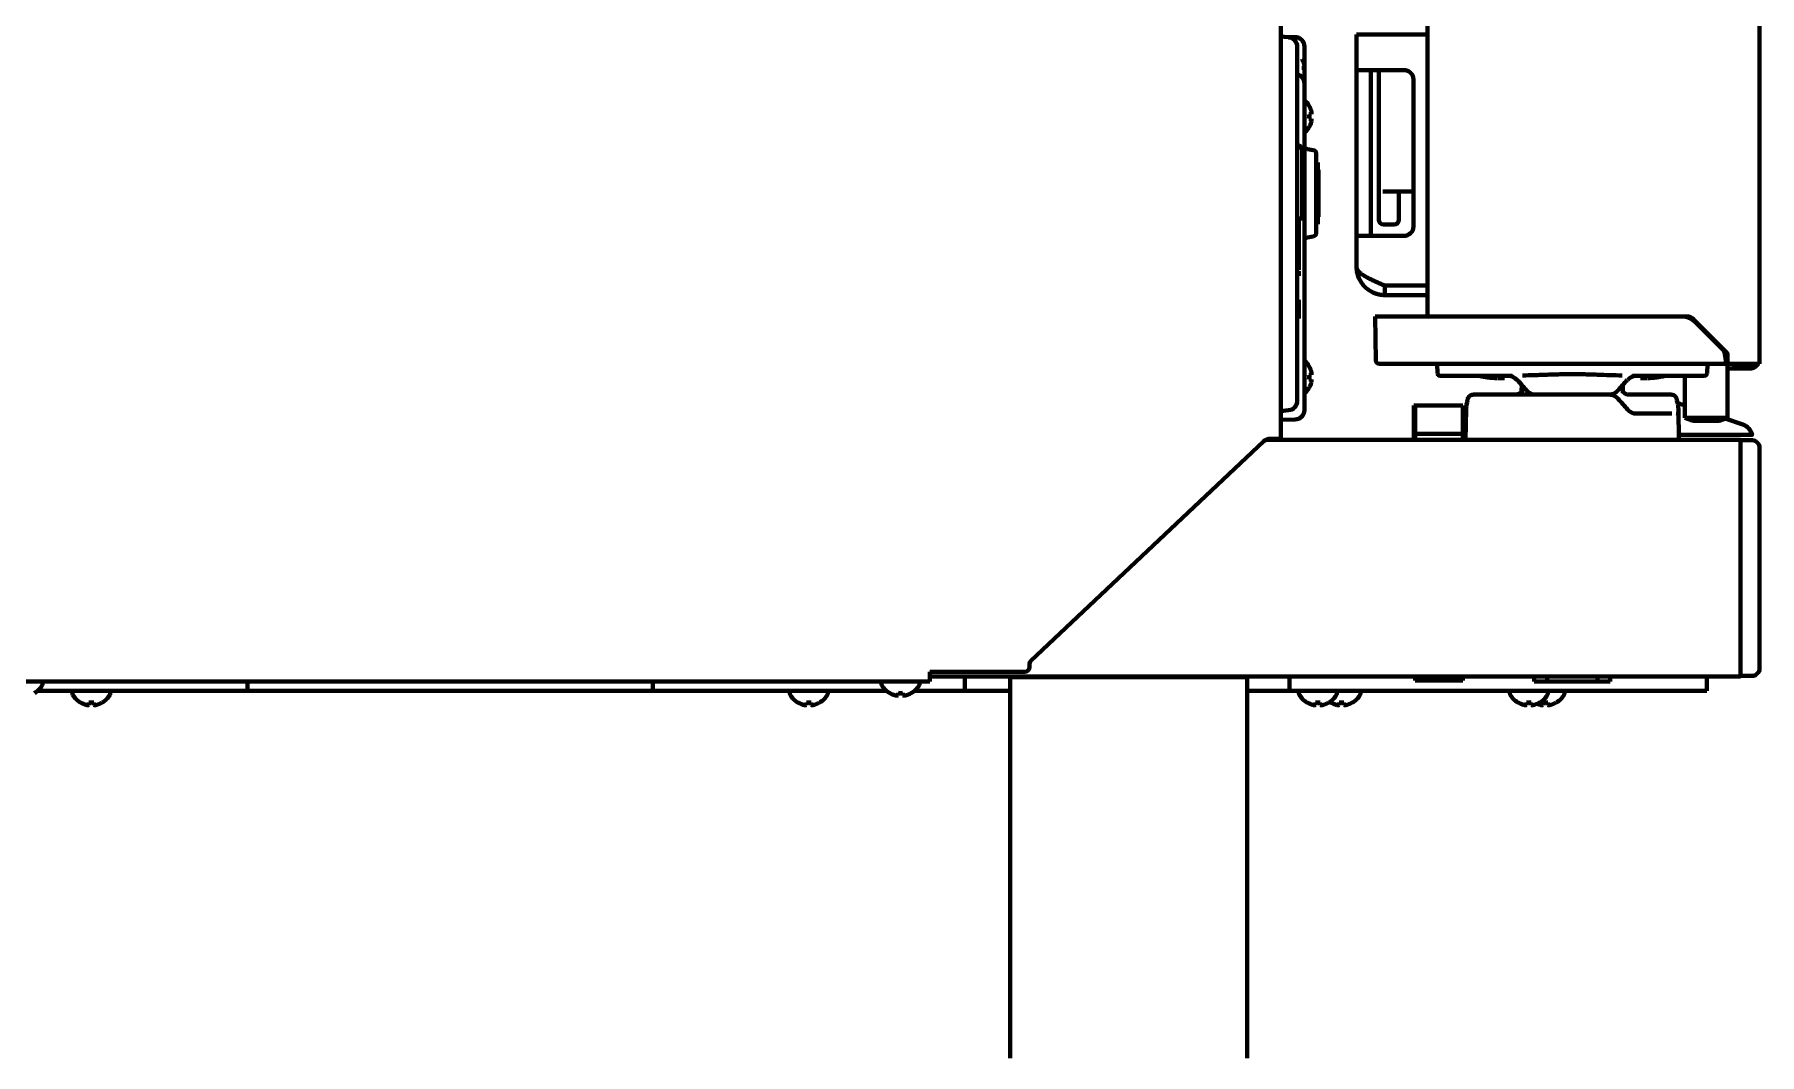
# Model space of a CAD drawing. Header units: inches. Extents: x -2898 to 7248, y 606 to 5598.
# Drawn here: x 5146.9 to 5510.7, y 2282.1 to 2497.3 of the extents above; entities that cross this region are included whole.
import ezdxf

# ---------------------------------------------------------------- set-up
doc = ezdxf.new("R2010")
doc.units = ezdxf.units.IN

msp = doc.modelspace()

# ---------------------------------------------------------------- linework, layer by layer
at = {"linetype": 'Continuous', "lineweight": 70}
for p, q in [((5409.74, 4077.24), (5409.74, 2412.04)), ((5440.74, 2437.84), (5440.74, 4075.84)), ((5510.74, 2427.84), (5510.74, 4075.84)), ((5411.42, 2496.75), (5409.74, 2496.89)), ((5412.78, 2496.79), (5410.46, 2496.83)), ((5431.74, 2497.34), (5425.74, 2497.34)), ((5425.74, 2489.84), (5425.74, 2497.34)), ((5431.74, 2497.34), (5440.74, 2497.34)), ((5413.24, 2494.75), (5413.24, 2489.77)), ((5414.74, 2494.79), (5414.74, 2489.79)), ((5413.24, 2489.77), (5413.24, 2425.01)), ((5414.74, 2489.79), (5414.74, 2486.99)), ((5425.74, 2487.84), (5425.74, 2489.84)), ((5431.74, 2489.84), (5425.74, 2489.84)), ((5428.74, 2489.84), (5428.74, 2487.84)), ((5430.45, 2489.85), (5430.45, 2458.24)), ((5431.74, 2489.84), (5435.74, 2489.84)), ((5414.74, 2486.99), (5414.74, 2481.99)), ((5425.74, 2456.84), (5425.74, 2487.84)), ((5428.74, 2456.84), (5428.74, 2487.84)), ((5437.74, 2487.84), (5437.74, 2456.84)), ((5414.74, 2481.99), (5414.74, 2423.1)), ((5415.69, 2482.34), (5415.72, 2482.34)), ((5415.72, 2477.74), (5415.69, 2477.74)), ((5414.24, 2472.98), (5414.24, 2471.98)), ((5414.54, 2472.87), (5414.24, 2472.87)), ((5414.24, 2471.98), (5414.24, 2458.48)), ((5414.54, 2472.12), (5414.54, 2472.87)), ((5414.54, 2472.12), (5414.54, 2461.73)), ((5416.62, 2472.95), (5415.36, 2473.17)), ((5417.24, 2472.21), (5417.24, 2455.47)), ((5417.54, 2470.34), (5417.54, 2467.33)), ((5417.74, 2468.79), (5417.54, 2468.79)), ((5417.54, 2467.33), (5417.54, 2466.86)), ((5417.74, 2468.79), (5417.74, 2458.89)), ((5417.54, 2466.86), (5417.54, 2460.83)), ((5432.42, 2464.24), (5431.27, 2464.24)), ((5437.74, 2464.24), (5432.42, 2464.24)), ((5434.69, 2458.24), (5434.69, 2464.24)), ((5414.54, 2461.73), (5414.54, 2459.48)), ((5417.54, 2460.83), (5417.54, 2460.36)), ((5417.54, 2460.36), (5417.54, 2457.34)), ((5414.24, 2458.48), (5413.24, 2458.48)), ((5413.24, 2456.39), (5413.54, 2456.39)), ((5413.24, 2456.36), (5413.54, 2456.36)), ((5413.54, 2458.48), (5413.54, 2456.39)), ((5413.54, 2456.39), (5413.54, 2456.36)), ((5413.54, 2456.36), (5413.54, 2454.89)), ((5414.24, 2459.48), (5414.54, 2459.48)), ((5417.36, 2457.34), (5417.54, 2457.34)), ((5425.74, 2454.84), (5425.74, 2456.84)), ((5428.74, 2456.84), (5428.74, 2454.84)), ((5433.69, 2457.24), (5431.45, 2457.24)), ((5413.24, 2454.89), (5413.54, 2454.89)), ((5413.54, 2453.89), (5413.24, 2453.89)), ((5413.54, 2454.89), (5413.54, 2453.89)), ((5413.54, 2453.89), (5413.54, 2452.39)), ((5415.36, 2454.51), (5416.62, 2454.73)), ((5425.74, 2448.34), (5425.74, 2454.84)), ((5431.74, 2454.84), (5425.74, 2454.84)), ((5431.74, 2454.84), (5435.74, 2454.84)), ((5413.54, 2452.39), (5413.24, 2452.39)), ((5413.54, 2452.39), (5413.54, 2449.69)), ((5413.54, 2449.69), (5413.54, 2447.69)), ((5413.54, 2447.69), (5413.24, 2447.69)), ((5413.54, 2447.39), (5413.24, 2447.39)), ((5413.24, 2446.39), (5413.54, 2446.39)), ((5413.54, 2447.39), (5413.54, 2446.39)), ((5431.74, 2442.34), (5431.74, 2444.34)), ((5440.74, 2444.34), (5431.74, 2444.34)), ((5431.74, 2442.34), (5439.74, 2442.34)), ((5440.74, 2442.34), (5439.74, 2442.34)), ((5413.24, 2441.36), (5413.54, 2441.36)), ((5413.54, 2439.89), (5413.24, 2439.89)), ((5413.24, 2438.89), (5413.54, 2438.89)), ((5413.54, 2441.36), (5413.54, 2439.89)), ((5413.54, 2439.89), (5413.54, 2438.89)), ((5413.54, 2438.89), (5413.54, 2437.39)), ((5413.54, 2437.39), (5413.24, 2437.39)), ((5429.64, 2437.84), (5430.44, 2437.84)), ((5429.8, 2428.58), (5429.64, 2437.84)), ((5430.44, 2437.84), (5438.06, 2437.84)), ((5438.06, 2437.84), (5441.52, 2437.84)), ((5494.34, 2437.84), (5441.52, 2437.84)), ((5494.34, 2437.84), (5495.42, 2437.84)), ((5496.83, 2437.26), (5503.7, 2430.39)), ((5503.02, 2430.82), (5497.17, 2436.67)), ((5415.69, 2427.34), (5415.72, 2427.34)), ((5430.55, 2427.84), (5431.25, 2427.84)), ((5431.25, 2427.84), (5438.8, 2427.84)), ((5438.8, 2427.84), (5441.61, 2427.84)), ((5440.88, 2427.84), (5440.88, 2427.84)), ((5441.61, 2427.84), (5503.74, 2427.84)), ((5442.74, 2427.84), (5442.75, 2427.66)), ((5442.74, 2427.84), (5442.81, 2425.83)), ((5442.75, 2427.56), (5442.75, 2427.66)), ((5499.67, 2425.83), (5499.74, 2427.84)), ((5503.64, 2428.58), (5503.45, 2429.96)), ((5503.64, 2428.58), (5503.74, 2427.84)), ((5504.49, 2427.84), (5503.74, 2427.84)), ((5503.99, 2428.34), (5503.99, 2429.68)), ((5503.99, 2416.48), (5503.99, 2427.84)), ((5504.49, 2427.84), (5508.74, 2427.84)), ((5504.99, 2427.64), (5504.99, 2427.84)), ((5508.74, 2427.64), (5504.99, 2427.64)), ((5510.74, 2427.84), (5508.74, 2427.84)), ((5508.74, 2426.84), (5508.74, 2427.64)), ((5413.24, 2425.01), (5413.24, 2420.03)), ((5448.54, 2425.34), (5443.31, 2425.34)), ((5444.95, 2425.34), (5444.95, 2425.34)), ((5458.56, 2425.34), (5449.33, 2425.34)), ((5455.51, 2424.84), (5456.97, 2424.84)), ((5493.16, 2425.34), (5483.93, 2425.34)), ((5485.65, 2424.84), (5486.98, 2424.84)), ((5499.17, 2425.34), (5493.95, 2425.34)), ((5494.99, 2425.34), (5494.99, 2416.48)), ((5503.99, 2426.84), (5508.74, 2426.84)), ((5414.74, 2423.1), (5414.74, 2418.1)), ((5415.72, 2422.74), (5415.69, 2422.74)), ((5450.32, 2421.34), (5478.99, 2421.34)), ((5460.58, 2423.39), (5460.56, 2422.16)), ((5481.93, 2421.62), (5481.9, 2423.39)), ((5483.16, 2421.34), (5492.16, 2421.34)), ((5411.42, 2418.04), (5409.74, 2417.89)), ((5438.14, 2419.04), (5437.84, 2419.04)), ((5437.84, 2419.04), (5437.84, 2411.84)), ((5438.14, 2419.04), (5438.14, 2413.04)), ((5448.14, 2419.04), (5438.14, 2419.04)), ((5448.14, 2413.04), (5448.14, 2419.04)), ((5448.85, 2418.21), (5448.74, 2411.84)), ((5484.64, 2417.34), (5492.24, 2417.34)), ((5493.74, 2411.84), (5493.63, 2418.21)), ((5494.99, 2416.48), (5496.74, 2415.84)), ((5494.99, 2416.48), (5503.99, 2416.48)), ((5502.24, 2415.84), (5503.99, 2416.48)), ((5507.21, 2415.04), (5503.51, 2416.3)), ((5412.78, 2416.1), (5409.74, 2416.04)), ((5448.14, 2413.04), (5438.14, 2413.04)), ((5438.14, 2413.04), (5438.14, 2411.84)), ((5448.14, 2411.84), (5448.14, 2413.04)), ((5493.73, 2412.84), (5508.14, 2412.84)), ((5496.74, 2415.84), (5499.49, 2415.84)), ((5499.49, 2415.84), (5502.24, 2415.84)), ((5357.06, 2365.14), (5406.17, 2411.5)), ((5406.66, 2411.84), (5506.74, 2411.84)), ((5407.74, 2412.04), (5407.54, 2412.04)), ((5407.74, 2412.04), (5409.74, 2412.04)), ((5407.74, 2412.04), (5407.74, 2411.84)), ((5501.24, 2411.85), (5501.24, 2411.84)), ((5501.25, 2411.84), (5501.24, 2411.85)), ((5506.74, 2411.84), (5506.74, 2410.04)), ((5509.33, 2411.72), (5506.74, 2411.72)), ((5506.74, 2410.04), (5506.74, 2363.64)), ((5510.45, 2411.01), (5510.04, 2411.43)), ((5510.74, 2410.3), (5510.74, 2410.12)), ((5510.74, 2363.57), (5510.74, 2410.12)), ((5335.73, 2361.84), (5506.74, 2361.84)), ((5335.74, 2362.84), (5335.74, 2360.84)), ((5335.74, 2362.84), (5355.74, 2362.84)), ((5343.1, 2361.84), (5343.1, 2358.84)), ((5352.69, 2361.74), (5352.69, 2361.84)), ((5354.49, 2361.74), (5352.69, 2361.74)), ((5352.69, 2361.74), (5352.69, 2281.29)), ((5353.89, 2361.74), (5353.89, 2361.84)), ((5400.89, 2361.74), (5354.49, 2361.74)), ((5356.74, 2363.84), (5356.74, 2364.41)), ((5402.69, 2361.74), (5400.89, 2361.74)), ((5401.49, 2361.74), (5401.49, 2361.84)), ((5402.69, 2361.74), (5402.69, 2361.84)), ((5402.69, 2281.29), (5402.69, 2361.74)), ((5411.6, 2361.84), (5411.6, 2358.84)), ((5438.14, 2361.84), (5438.14, 2361.04)), ((5439.83, 2361.04), (5439.83, 2361.84)), ((5446.46, 2361.84), (5446.46, 2361.04)), ((5448.14, 2361.04), (5448.14, 2361.84)), ((5463.24, 2361.84), (5463.24, 2360.84)), ((5465.95, 2361.84), (5465.95, 2360.84)), ((5476.54, 2360.84), (5476.54, 2361.84)), ((5479.24, 2360.84), (5479.24, 2361.84)), ((5499.6, 2361.84), (5499.6, 2358.84)), ((5506.74, 2363.64), (5506.74, 2361.84)), ((5506.74, 2361.97), (5509.33, 2361.97)), ((5510.04, 2362.26), (5510.45, 2362.68)), ((5510.74, 2363.57), (5510.74, 2363.38)), ((4756.54, 2360.84), (5335.74, 2360.84)), ((5188.76, 2358.84), (5147.5, 2358.84)), ((5148.54, 2360.24), (5148.54, 2360.44)), ((5154.84, 2358.44), (5154.84, 2358.24)), ((5162.84, 2358.24), (5162.84, 2358.44)), ((5191.76, 2358.84), (5188.76, 2358.84)), ((5191.76, 2360.84), (5191.76, 2358.84)), ((5199.76, 2358.84), (5191.76, 2358.84)), ((5269.26, 2358.84), (5199.76, 2358.84)), ((5277.26, 2358.84), (5269.26, 2358.84)), ((5277.26, 2360.84), (5277.26, 2358.84)), ((5280.26, 2358.84), (5277.26, 2358.84)), ((5326.59, 2358.84), (5280.26, 2358.84)), ((5306.18, 2358.44), (5306.18, 2358.24)), ((5314.18, 2358.24), (5314.18, 2358.44)), ((5325.54, 2360.44), (5325.54, 2360.24)), ((5327.24, 2358.37), (5327.24, 2358.4)), ((5331.84, 2358.4), (5331.84, 2358.37)), ((5340.1, 2358.84), (5332.5, 2358.84)), ((5333.54, 2360.24), (5333.54, 2360.44)), ((5343.1, 2358.84), (5340.1, 2358.84)), ((5351.1, 2358.84), (5343.1, 2358.84)), ((5352.69, 2358.84), (5351.1, 2358.84)), ((5403.6, 2358.84), (5402.69, 2358.84)), ((5411.6, 2358.84), (5403.6, 2358.84)), ((5419.6, 2358.84), (5411.6, 2358.84)), ((5413.6, 2358.44), (5413.6, 2358.24)), ((5496.6, 2358.84), (5419.6, 2358.84)), ((5421.6, 2358.24), (5421.6, 2358.44)), ((5426.58, 2358.24), (5426.58, 2358.44)), ((5439.83, 2361.04), (5438.14, 2361.04)), ((5446.46, 2361.04), (5439.83, 2361.04)), ((5448.14, 2361.04), (5446.46, 2361.04)), ((5458.1, 2358.44), (5458.1, 2358.24)), ((5465.95, 2360.84), (5463.24, 2360.84)), ((5465.95, 2360.84), (5476.54, 2360.84)), ((5466.1, 2358.24), (5466.1, 2358.44)), ((5469.58, 2358.24), (5469.58, 2358.44)), ((5476.54, 2360.84), (5479.24, 2360.84)), ((5499.6, 2358.84), (5496.6, 2358.84)), ((5156.54, 2356.37), (5156.54, 2356.4)), ((5161.14, 2356.4), (5161.14, 2356.37)), ((5307.88, 2356.37), (5307.88, 2356.4)), ((5312.48, 2356.4), (5312.48, 2356.37)), ((5415.3, 2356.37), (5415.3, 2356.4)), ((5419.9, 2356.4), (5419.9, 2356.37)), ((5420.28, 2356.37), (5420.28, 2356.4)), ((5424.88, 2356.4), (5424.88, 2356.37)), ((5459.8, 2356.37), (5459.8, 2356.4)), ((5464.4, 2356.4), (5464.4, 2356.37)), ((5467.88, 2356.4), (5467.88, 2356.37))]:
    msp.add_line(p, q, dxfattribs=at)
for centre, radius, start, end in [((5411.24, 2494.75), 2, 0, 85), ((5412.74, 2494.79), 2, 0, 89), ((5435.74, 2487.84), 2, 0, 90), ((5412.74, 2486.99), 2, 0, 75.8419), ((5411.62, 2479.84), 4.8, 31.5837, 49.4583), ((5411.94, 2480.04), 3.78, 0.0035, 7.6041), ((5411.94, 2480.04), 3.78, 352.3959, 359.9965), ((5411.62, 2480.24), 4.8, 310.5417, 328.4186), ((5413.24, 2472.98), 1, 0, 90), ((5415.49, 2473.91), 0.75, 180, 260), ((5416.49, 2472.21), 0.75, 0, 80), ((5431.45, 2458.24), 1, 180, 270), ((5433.69, 2458.24), 1, 270, 0), ((5435.74, 2456.84), 2, 270, 0), ((5415.49, 2453.77), 0.75, 100, 180), ((5416.49, 2455.47), 0.75, 280, 0), ((5494.34, 2433.84), 4, 45, 90), ((5495.42, 2435.84), 2, 45, 90), ((5501.96, 2429.76), 1.5, 8, 45), ((5411.62, 2424.84), 4.8, 31.5837, 49.4583), ((5430.55, 2428.59), 0.75, 181, 270), ((5502.99, 2429.68), 1, 0, 45), ((5504.49, 2428.34), 0.5, 180, 270), ((5411.94, 2425.04), 3.78, 0.0035, 7.6041), ((5411.94, 2425.04), 3.78, 352.3959, 359.9965), ((5443.31, 2425.84), 0.5, 182, 270), ((5452.27, 2426.18), 1, 236.5061, 260), ((5490.21, 2426.18), 1, 280, 303.4939), ((5499.17, 2425.84), 0.5, 270, 358), ((5411.24, 2420.03), 2, 275, 0), ((5411.62, 2425.24), 4.8, 310.5417, 328.4186), ((5412.74, 2418.1), 2, 271, 0), ((5484.6, 2380.49), 40, 74.9377, 76.9284), ((5506.24, 2412.2), 3, 12.4208, 71.1364), ((5407.54, 2410.04), 2, 90, 133.35), ((5407.74, 2413.84), 2, 270, 295.8398), ((5509.33, 2410.72), 1, 45, 90), ((5509.74, 2410.3), 1, 0, 45), ((5355.74, 2363.84), 1, 270, 0), ((5357.74, 2364.41), 1, 133.35, 180), ((5509.33, 2362.97), 1, 270, 315), ((5509.74, 2363.38), 1, 315, 0), ((5144.34, 2362.46), 4.8, 301.5837, 329.6988), ((5148.14, 2360.44), 0.4, 0, 90), ((5148.14, 2360.24), 0.4, 329.6988, 0), ((5155.24, 2358.44), 0.4, 90, 180), ((5155.24, 2358.24), 0.4, 180, 210.3012), ((5159.04, 2360.46), 4.8, 210.3012, 238.4186), ((5158.64, 2360.46), 4.8, 301.5837, 329.6988), ((5162.44, 2358.44), 0.4, 0, 90), ((5162.44, 2358.24), 0.4, 329.6988, 0), ((5306.58, 2358.44), 0.4, 90, 180), ((5306.58, 2358.24), 0.4, 180, 210.3012), ((5310.38, 2360.46), 4.8, 210.3012, 238.4186), ((5309.98, 2360.46), 4.8, 301.5837, 329.6988), ((5313.78, 2358.44), 0.4, 0, 90), ((5313.78, 2358.24), 0.4, 329.6988, 0), ((5325.94, 2360.44), 0.4, 90, 180), ((5325.94, 2360.24), 0.4, 180, 210.3012), ((5329.74, 2362.46), 4.8, 210.3012, 238.4186), ((5329.54, 2362.15), 3.78, 262.3959, 269.9965), ((5329.54, 2362.15), 3.78, 270.0035, 277.6041), ((5329.34, 2362.46), 4.8, 301.5837, 329.6988), ((5333.14, 2360.44), 0.4, 0, 90), ((5333.14, 2360.24), 0.4, 329.6988, 0), ((5414, 2358.44), 0.4, 90, 180), ((5414, 2358.24), 0.4, 180, 210.3012), ((5417.8, 2360.46), 4.8, 210.3012, 238.4186), ((5417.4, 2360.46), 4.8, 301.5837, 329.6988), ((5421.2, 2358.44), 0.4, 0, 90), ((5421.2, 2358.24), 0.4, 329.6988, 0), ((5422.39, 2360.46), 4.8, 301.5837, 329.6988), ((5426.18, 2358.44), 0.4, 0, 90), ((5426.18, 2358.24), 0.4, 329.6988, 0), ((5458.5, 2358.44), 0.4, 90, 180), ((5458.5, 2358.24), 0.4, 180, 210.3012), ((5462.3, 2360.46), 4.8, 210.3012, 238.4186), ((5461.9, 2360.46), 4.8, 301.5837, 329.6988), ((5465.7, 2358.44), 0.4, 0, 90), ((5465.7, 2358.24), 0.4, 329.6988, 0), ((5465.39, 2360.46), 4.8, 301.5837, 329.6988), ((5469.18, 2358.44), 0.4, 0, 90), ((5469.18, 2358.24), 0.4, 329.6988, 0), ((5158.84, 2360.15), 3.78, 262.3959, 269.9965), ((5158.84, 2360.15), 3.78, 270.0035, 277.6041), ((5310.18, 2360.15), 3.78, 262.3959, 269.9965), ((5310.18, 2360.15), 3.78, 270.0035, 277.6041), ((5417.6, 2360.15), 3.78, 262.3959, 269.9965), ((5417.6, 2360.15), 3.78, 270.0035, 277.6041), ((5422.78, 2360.46), 4.8, 235.9285, 238.4186), ((5422.58, 2360.15), 3.78, 262.3959, 269.9965), ((5422.58, 2360.15), 3.78, 270.0035, 277.6041), ((5462.1, 2360.15), 3.78, 262.3959, 269.9965), ((5462.1, 2360.15), 3.78, 270.0035, 277.6041), ((5465.58, 2360.15), 3.78, 262.3959, 269.9965), ((5465.58, 2360.15), 3.78, 270.0035, 277.6041)]:
    msp.add_arc(centre, radius, start, end, dxfattribs=at)
for centre, major_axis, ratio, start_param, end_param in [((5457.65, 2422.84), (0, -2.5), 0.999999, 2.277122, 3.141536), ((5457.65, 2422.84), (0, -2.5), 1, 2.278375, 2.380254), ((5481.23, 2424.05), (32.09, -27.79), 0.353553, 4.31099, 4.345419), ((5470.63, 2424.05), (-20.53, 20.53), 0.267949, 1.289503, 1.395147), ((5471.86, 2424.05), (20.53, 20.53), 0.267949, 4.888038, 4.993682), ((5484.84, 2422.84), (0, 2.5), 1, 0.000038, 0.863047), ((5450.14, 2420.08), (-0.961, 0.275), 0.857313, 0.005538, 0.30176), ((5472.18, 2418.26), (-20.67, 20.67), 0.267914, 4.448733, 4.553711), ((5492.35, 2420.08), (-0.961, -0.275), 0.857313, 2.839833, 3.140084)]:
    msp.add_ellipse(centre, major_axis=major_axis, ratio=ratio, start_param=start_param, end_param=end_param, dxfattribs=at)
for points, degree in [([(5414.74, 2490.84), (5414.73, 2490.9), (5414.7, 2491.01), (5414.65, 2491.17), (5414.59, 2491.33), (5414.53, 2491.48), (5414.46, 2491.63), (5414.39, 2491.79), (5414.3, 2491.96), (5414.23, 2492.08), (5414.19, 2492.14)], 3), ([(5416.24, 2481.04), (5416.23, 2481.1), (5416.2, 2481.21), (5416.15, 2481.37), (5416.09, 2481.53), (5416.03, 2481.68), (5415.96, 2481.83), (5415.89, 2481.99), (5415.8, 2482.16), (5415.73, 2482.28), (5415.69, 2482.34)], 3), ([(5416.24, 2479.54), (5416.23, 2479.54), (5416.2, 2479.54), (5416.15, 2479.54), (5416.09, 2479.54), (5416.03, 2479.54), (5415.96, 2479.54), (5415.89, 2479.54), (5415.8, 2479.54), (5415.73, 2479.54), (5415.69, 2479.54)], 3), ([(5416.24, 2480.54), (5416.24, 2480.57), (5416.25, 2480.61), (5416.25, 2480.69), (5416.26, 2480.76), (5416.26, 2480.83), (5416.25, 2480.9), (5416.25, 2480.97), (5416.24, 2481.02), (5416.24, 2481.04)], 3), ([(5416.24, 2479.04), (5416.24, 2479.07), (5416.25, 2479.12), (5416.25, 2479.19), (5416.26, 2479.27), (5416.26, 2479.34), (5416.25, 2479.41), (5416.25, 2479.47), (5416.24, 2479.52), (5416.24, 2479.54)], 3), ([(5417.54, 2459.28), (5417.64, 2459.09), (5417.74, 2458.9)], 2), ([(5425.74, 2448.34), (5425.74, 2448.21), (5425.75, 2447.93), (5425.8, 2447.53), (5425.86, 2447.12), (5425.96, 2446.72), (5426.09, 2446.33), (5426.24, 2445.95), (5426.41, 2445.58), (5426.61, 2445.22), (5426.84, 2444.88), (5427.09, 2444.55), (5427.36, 2444.24), (5427.65, 2443.95), (5427.95, 2443.69), (5428.28, 2443.44), (5428.62, 2443.21), (5428.98, 2443.01), (5429.35, 2442.84), (5429.73, 2442.69), (5430.12, 2442.56), (5430.52, 2442.46), (5430.93, 2442.39), (5431.33, 2442.35), (5431.61, 2442.34), (5431.74, 2442.34)], 3), ([(5431.74, 2444.34), (5431.6, 2444.4), (5431.32, 2444.53), (5430.89, 2444.71), (5430.47, 2444.89), (5430.05, 2445.07), (5429.65, 2445.25), (5429.25, 2445.43), (5428.87, 2445.62), (5428.5, 2445.8), (5428.15, 2445.98), (5427.81, 2446.16), (5427.5, 2446.34), (5427.21, 2446.53), (5426.94, 2446.71), (5426.69, 2446.89), (5426.47, 2447.07), (5426.28, 2447.25), (5426.12, 2447.43), (5425.98, 2447.62), (5425.88, 2447.8), (5425.8, 2447.98), (5425.75, 2448.16), (5425.74, 2448.28), (5425.74, 2448.34)], 3), ([(5416.24, 2426.04), (5416.23, 2426.1), (5416.2, 2426.21), (5416.15, 2426.37), (5416.09, 2426.53), (5416.03, 2426.68), (5415.96, 2426.83), (5415.89, 2426.99), (5415.8, 2427.16), (5415.73, 2427.28), (5415.69, 2427.34)], 3), ([(5416.24, 2424.54), (5416.23, 2424.54), (5416.2, 2424.54), (5416.15, 2424.54), (5416.09, 2424.54), (5416.03, 2424.54), (5415.96, 2424.54), (5415.89, 2424.54), (5415.8, 2424.54), (5415.73, 2424.54), (5415.69, 2424.54)], 3), ([(5416.24, 2425.54), (5416.24, 2425.57), (5416.25, 2425.61), (5416.25, 2425.69), (5416.26, 2425.76), (5416.26, 2425.83), (5416.25, 2425.9), (5416.25, 2425.97), (5416.24, 2426.02), (5416.24, 2426.04)], 3), ([(5416.24, 2424.04), (5416.24, 2424.07), (5416.25, 2424.12), (5416.25, 2424.19), (5416.26, 2424.27), (5416.26, 2424.34), (5416.25, 2424.41), (5416.25, 2424.47), (5416.24, 2424.52), (5416.24, 2424.54)], 3), ([(5448.92, 2425.34), (5448.86, 2425.34), (5448.74, 2425.34), (5448.6, 2425.34), (5448.54, 2425.34)], 3), ([(5460.65, 2421.59), (5460.63, 2422.17)], 1), ([(5329.04, 2357.85), (5329.04, 2357.86), (5329.04, 2357.89), (5329.04, 2357.94), (5329.04, 2358), (5329.04, 2358.06), (5329.04, 2358.13), (5329.04, 2358.2), (5329.04, 2358.29), (5329.04, 2358.36), (5329.04, 2358.4)], 3), ([(5330.54, 2357.85), (5330.6, 2357.86), (5330.71, 2357.89), (5330.87, 2357.94), (5331.03, 2358), (5331.18, 2358.06), (5331.33, 2358.13), (5331.49, 2358.2), (5331.66, 2358.29), (5331.78, 2358.36), (5331.84, 2358.4)], 3), ([(5157.84, 2355.85), (5157.87, 2355.84), (5157.92, 2355.84), (5157.99, 2355.83), (5158.06, 2355.83), (5158.13, 2355.83), (5158.2, 2355.83), (5158.27, 2355.84), (5158.32, 2355.84), (5158.34, 2355.85)], 3), ([(5158.34, 2355.85), (5158.34, 2355.86), (5158.34, 2355.89), (5158.34, 2355.94), (5158.34, 2356), (5158.34, 2356.06), (5158.34, 2356.13), (5158.34, 2356.2), (5158.34, 2356.29), (5158.34, 2356.36), (5158.34, 2356.4)], 3), ([(5159.34, 2355.85), (5159.37, 2355.84), (5159.41, 2355.84), (5159.48, 2355.83), (5159.56, 2355.83), (5159.63, 2355.83), (5159.7, 2355.83), (5159.77, 2355.84), (5159.82, 2355.84), (5159.84, 2355.85)], 3), ([(5159.84, 2355.85), (5159.9, 2355.86), (5160, 2355.89), (5160.17, 2355.94), (5160.32, 2356), (5160.48, 2356.06), (5160.63, 2356.13), (5160.79, 2356.2), (5160.95, 2356.29), (5161.08, 2356.36), (5161.14, 2356.4)], 3), ([(5309.18, 2355.85), (5309.21, 2355.84), (5309.26, 2355.84), (5309.33, 2355.83), (5309.41, 2355.83), (5309.48, 2355.83), (5309.55, 2355.83), (5309.61, 2355.84), (5309.66, 2355.84), (5309.68, 2355.85)], 3), ([(5309.68, 2355.85), (5309.68, 2355.86), (5309.68, 2355.89), (5309.68, 2355.94), (5309.68, 2356), (5309.68, 2356.06), (5309.68, 2356.13), (5309.68, 2356.2), (5309.68, 2356.29), (5309.68, 2356.36), (5309.68, 2356.4)], 3), ([(5310.68, 2355.85), (5310.71, 2355.84), (5310.76, 2355.84), (5310.83, 2355.83), (5310.9, 2355.83), (5310.97, 2355.83), (5311.04, 2355.83), (5311.11, 2355.84), (5311.16, 2355.84), (5311.18, 2355.85)], 3), ([(5311.18, 2355.85), (5311.24, 2355.86), (5311.35, 2355.89), (5311.51, 2355.94), (5311.67, 2356), (5311.82, 2356.06), (5311.97, 2356.13), (5312.13, 2356.2), (5312.3, 2356.29), (5312.42, 2356.36), (5312.48, 2356.4)], 3), ([(5328.54, 2357.85), (5328.57, 2357.84), (5328.62, 2357.84), (5328.69, 2357.83), (5328.77, 2357.83), (5328.84, 2357.83), (5328.91, 2357.83), (5328.97, 2357.84), (5329.02, 2357.84), (5329.04, 2357.85)], 3), ([(5330.04, 2357.85), (5330.07, 2357.84), (5330.12, 2357.84), (5330.19, 2357.83), (5330.26, 2357.83), (5330.33, 2357.83), (5330.4, 2357.83), (5330.47, 2357.84), (5330.52, 2357.84), (5330.54, 2357.85)], 3), ([(5416.6, 2355.85), (5416.63, 2355.84), (5416.68, 2355.84), (5416.75, 2355.83), (5416.83, 2355.83), (5416.9, 2355.83), (5416.97, 2355.83), (5417.03, 2355.84), (5417.08, 2355.84), (5417.1, 2355.85)], 3), ([(5417.1, 2355.85), (5417.1, 2355.86), (5417.1, 2355.89), (5417.1, 2355.94), (5417.1, 2356), (5417.1, 2356.06), (5417.1, 2356.13), (5417.1, 2356.2), (5417.1, 2356.29), (5417.1, 2356.36), (5417.1, 2356.4)], 3), ([(5418.1, 2355.85), (5418.13, 2355.84), (5418.18, 2355.84), (5418.25, 2355.83), (5418.32, 2355.83), (5418.39, 2355.83), (5418.46, 2355.83), (5418.53, 2355.84), (5418.58, 2355.84), (5418.6, 2355.85)], 3), ([(5418.6, 2355.85), (5418.66, 2355.86), (5418.77, 2355.89), (5418.93, 2355.94), (5419.09, 2356), (5419.24, 2356.06), (5419.39, 2356.13), (5419.55, 2356.2), (5419.72, 2356.29), (5419.84, 2356.36), (5419.9, 2356.4)], 3), ([(5421.58, 2355.85), (5421.61, 2355.84), (5421.66, 2355.84), (5421.74, 2355.83), (5421.81, 2355.83), (5421.88, 2355.83), (5421.95, 2355.83), (5422.02, 2355.84), (5422.06, 2355.84), (5422.08, 2355.85)], 3), ([(5422.08, 2355.85), (5422.08, 2355.86), (5422.08, 2355.89), (5422.08, 2355.94), (5422.08, 2356), (5422.08, 2356.06), (5422.08, 2356.13), (5422.08, 2356.2), (5422.08, 2356.29), (5422.08, 2356.36), (5422.08, 2356.4)], 3), ([(5423.08, 2355.85), (5423.11, 2355.84), (5423.16, 2355.84), (5423.23, 2355.83), (5423.3, 2355.83), (5423.37, 2355.83), (5423.44, 2355.83), (5423.51, 2355.84), (5423.56, 2355.84), (5423.58, 2355.85)], 3), ([(5423.58, 2355.85), (5423.64, 2355.86), (5423.75, 2355.89), (5423.91, 2355.94), (5424.07, 2356), (5424.22, 2356.06), (5424.37, 2356.13), (5424.53, 2356.2), (5424.7, 2356.29), (5424.82, 2356.36), (5424.88, 2356.4)], 3), ([(5461.1, 2355.85), (5461.13, 2355.84), (5461.18, 2355.84), (5461.25, 2355.83), (5461.32, 2355.83), (5461.39, 2355.83), (5461.46, 2355.83), (5461.53, 2355.84), (5461.58, 2355.84), (5461.6, 2355.85)], 3), ([(5461.6, 2355.85), (5461.6, 2355.86), (5461.6, 2355.89), (5461.6, 2355.94), (5461.6, 2356), (5461.6, 2356.06), (5461.6, 2356.13), (5461.6, 2356.2), (5461.6, 2356.29), (5461.6, 2356.36), (5461.6, 2356.4)], 3), ([(5462.6, 2355.85), (5462.63, 2355.84), (5462.67, 2355.84), (5462.74, 2355.83), (5462.82, 2355.83), (5462.89, 2355.83), (5462.96, 2355.83), (5463.03, 2355.84), (5463.08, 2355.84), (5463.1, 2355.85)], 3), ([(5463.1, 2355.85), (5463.16, 2355.86), (5463.26, 2355.89), (5463.43, 2355.94), (5463.58, 2356), (5463.74, 2356.06), (5463.89, 2356.13), (5464.05, 2356.2), (5464.21, 2356.29), (5464.34, 2356.36), (5464.4, 2356.4)], 3), ([(5464.58, 2355.85), (5464.61, 2355.84), (5464.66, 2355.84), (5464.74, 2355.83), (5464.81, 2355.83), (5464.88, 2355.83), (5464.95, 2355.83), (5465.02, 2355.84), (5465.06, 2355.84), (5465.08, 2355.85)], 3), ([(5465.08, 2355.85), (5465.08, 2355.86), (5465.08, 2355.89), (5465.08, 2355.94), (5465.08, 2356), (5465.08, 2356.06), (5465.08, 2356.13), (5465.08, 2356.2), (5465.08, 2356.29), (5465.08, 2356.36), (5465.08, 2356.4)], 3), ([(5466.08, 2355.85), (5466.11, 2355.84), (5466.16, 2355.84), (5466.23, 2355.83), (5466.3, 2355.83), (5466.37, 2355.83), (5466.44, 2355.83), (5466.51, 2355.84), (5466.56, 2355.84), (5466.58, 2355.85)], 3), ([(5466.58, 2355.85), (5466.64, 2355.86), (5466.75, 2355.89), (5466.91, 2355.94), (5467.07, 2356), (5467.22, 2356.06), (5467.37, 2356.13), (5467.53, 2356.2), (5467.7, 2356.29), (5467.82, 2356.36), (5467.88, 2356.4)], 3)]:
    msp.add_open_spline(points, degree=degree, dxfattribs=at)
for points, knots in [([(5414.19, 2490.34), (5414.31, 2490.34), (5414.42, 2490.34), (5414.56, 2490.34), (5414.6, 2490.34), (5414.68, 2490.34), (5414.71, 2490.34), (5414.74, 2490.34)], [0, 0, 0, 0, 0.5, 0.5, 0.75, 0.75, 1, 1, 1, 1]), ([(5415.69, 2480.54), (5415.81, 2480.54), (5415.92, 2480.54), (5416.06, 2480.54), (5416.1, 2480.54), (5416.18, 2480.54), (5416.21, 2480.54), (5416.24, 2480.54)], [0, 0, 0, 0, 0.5, 0.5, 0.75, 0.75, 1, 1, 1, 1]), ([(5415.69, 2477.74), (5415.81, 2477.95), (5415.92, 2478.16), (5416.06, 2478.48), (5416.1, 2478.59), (5416.18, 2478.81), (5416.21, 2478.93), (5416.24, 2479.04)], [0, 0, 0, 0, 0.5, 0.5, 0.75, 0.75, 1, 1, 1, 1]), ([(5417.33, 2468.57), (5417.37, 2468.42), (5417.41, 2468.27), (5417.45, 2468.09), (5417.46, 2468.05), (5417.47, 2467.99), (5417.47, 2467.95), (5417.49, 2467.86), (5417.5, 2467.79), (5417.53, 2467.59), (5417.54, 2467.46), (5417.54, 2467.33)], [0, 0, 0, 0, 0.367214, 0.367214, 0.446312, 0.446312, 0.52541, 0.52541, 0.683607, 0.683607, 1, 1, 1, 1]), ([(5417.54, 2466.86), (5417.53, 2466.59), (5417.5, 2466.33), (5417.41, 2465.93), (5417.38, 2465.78), (5417.34, 2465.64)], [0, 0, 0, 0, 0.639156, 0.639156, 1, 1, 1, 1]), ([(5417.33, 2462.07), (5417.37, 2461.92), (5417.41, 2461.77), (5417.45, 2461.59), (5417.46, 2461.55), (5417.47, 2461.49), (5417.47, 2461.45), (5417.49, 2461.36), (5417.5, 2461.29), (5417.53, 2461.09), (5417.54, 2460.96), (5417.54, 2460.83)], [0, 0, 0, 0, 0.367214, 0.367214, 0.446312, 0.446312, 0.52541, 0.52541, 0.683607, 0.683607, 1, 1, 1, 1]), ([(5417.54, 2460.36), (5417.53, 2460.09), (5417.5, 2459.83), (5417.41, 2459.43), (5417.38, 2459.28), (5417.34, 2459.14)], [0, 0, 0, 0, 0.639156, 0.639156, 1, 1, 1, 1]), ([(5417.74, 2458.89), (5417.74, 2458.89), (5417.73, 2458.91), (5417.72, 2458.97), (5417.71, 2459), (5417.71, 2459.04), (5417.7, 2459.05), (5417.7, 2459.06), (5417.7, 2459.09), (5417.7, 2459.12), (5417.69, 2459.18), (5417.69, 2459.22), (5417.68, 2459.32), (5417.67, 2459.38), (5417.66, 2459.49), (5417.66, 2459.56), (5417.66, 2459.64), (5417.65, 2459.66), (5417.65, 2459.69), (5417.65, 2459.71), (5417.65, 2459.77), (5417.65, 2459.8), (5417.64, 2459.99), (5417.63, 2460.16), (5417.62, 2460.44), (5417.61, 2460.53), (5417.61, 2460.68), (5417.6, 2460.73), (5417.6, 2460.83), (5417.6, 2460.88), (5417.59, 2461.15), (5417.58, 2461.37), (5417.56, 2461.83), (5417.55, 2462.07), (5417.54, 2462.31)], [0, 0, 0, 0, 0.125, 0.125, 0.1875, 0.1875, 0.203125, 0.203125, 0.21875, 0.25, 0.25, 0.3125, 0.3125, 0.375, 0.375, 0.4375, 0.4375, 0.453125, 0.453125, 0.46875, 0.46875, 0.5, 0.5, 0.625, 0.625, 0.6875, 0.6875, 0.71875, 0.71875, 0.75, 0.75, 0.875, 0.875, 1, 1, 1, 1]), ([(5509.26, 2427.84), (5509.23, 2427.83), (5509.17, 2427.81), (5509.07, 2427.77), (5508.96, 2427.73), (5508.85, 2427.68), (5508.78, 2427.66), (5508.74, 2427.64)], [0, 0, 0, 0, 0.163262, 0.372446, 0.581631, 0.790815, 1, 1, 1, 1]), ([(5508.74, 2426.84), (5508.78, 2426.84), (5508.85, 2426.85), (5508.95, 2426.85), (5509.06, 2426.87), (5509.16, 2426.89), (5509.26, 2426.91), (5509.36, 2426.94), (5509.46, 2426.98), (5509.56, 2427.02), (5509.65, 2427.06), (5509.74, 2427.11), (5509.83, 2427.17), (5509.92, 2427.22), (5510, 2427.29), (5510.08, 2427.36), (5510.16, 2427.43), (5510.23, 2427.5), (5510.3, 2427.58), (5510.36, 2427.67), (5510.41, 2427.74), (5510.44, 2427.79), (5510.45, 2427.8)], [0, 0, 0, 0, 0.051154, 0.102308, 0.153462, 0.204617, 0.255771, 0.306925, 0.358079, 0.409233, 0.460387, 0.511542, 0.562696, 0.61385, 0.665004, 0.716158, 0.767312, 0.818467, 0.869621, 0.920775, 0.971929, 1, 1, 1, 1]), ([(5415.69, 2425.54), (5415.81, 2425.54), (5415.92, 2425.54), (5416.06, 2425.54), (5416.1, 2425.54), (5416.18, 2425.54), (5416.21, 2425.54), (5416.24, 2425.54)], [0, 0, 0, 0, 0.5, 0.5, 0.75, 0.75, 1, 1, 1, 1]), ([(5415.69, 2422.74), (5415.81, 2422.95), (5415.92, 2423.16), (5416.06, 2423.48), (5416.1, 2423.59), (5416.18, 2423.81), (5416.21, 2423.93), (5416.24, 2424.04)], [0, 0, 0, 0, 0.5, 0.5, 0.75, 0.75, 1, 1, 1, 1]), ([(5449.33, 2425.34), (5449.26, 2425.34), (5449.19, 2425.34), (5449.05, 2425.34), (5448.99, 2425.34), (5448.92, 2425.34)], [0, 0, 0, 0, 0.5, 0.5, 1, 1, 1, 1]), ([(5452.1, 2425.19), (5452.1, 2425.19), (5452.1, 2425.19), (5452.11, 2425.19), (5452.12, 2425.19), (5452.13, 2425.19), (5452.14, 2425.19), (5452.17, 2425.18), (5452.22, 2425.17), (5452.29, 2425.16), (5452.31, 2425.16), (5452.34, 2425.15), (5452.36, 2425.15), (5452.41, 2425.14), (5452.45, 2425.13), (5452.58, 2425.11), (5452.68, 2425.09), (5452.79, 2425.07)], [0, 0, 0, 0, 0.11692, 0.11692, 0.179997, 0.179997, 0.243074, 0.243074, 0.495383, 0.495383, 0.55846, 0.55846, 0.621537, 0.621537, 0.747691, 0.747691, 1, 1, 1, 1]), ([(5452.79, 2425.07), (5452.86, 2425.06), (5452.95, 2425.04), (5453.12, 2425.02), (5453.21, 2425), (5453.4, 2424.98), (5453.5, 2424.96), (5453.66, 2424.94), (5453.71, 2424.94), (5453.79, 2424.93), (5453.82, 2424.93), (5453.88, 2424.92), (5454.01, 2424.91), (5454.27, 2424.88), (5454.51, 2424.87), (5454.69, 2424.86), (5454.76, 2424.86), (5454.85, 2424.85), (5454.88, 2424.85), (5454.94, 2424.85), (5455.1, 2424.85), (5455.26, 2424.84), (5455.39, 2424.84)], [0, 0, 0, 0, 0.125, 0.125, 0.25, 0.25, 0.375, 0.375, 0.4375, 0.4375, 0.46875, 0.46875, 0.5, 0.625, 0.75, 0.75, 0.8125, 0.8125, 0.84375, 0.84375, 0.875, 1, 1, 1, 1]), ([(5457.66, 2425.34), (5457.65, 2425.34), (5457.65, 2425.34), (5457.66, 2425.34), (5457.67, 2425.34), (5457.71, 2425.34), (5457.73, 2425.34), (5457.78, 2425.34), (5457.79, 2425.34), (5457.83, 2425.34), (5457.85, 2425.34), (5457.91, 2425.34), (5457.96, 2425.34), (5458.06, 2425.34), (5458.11, 2425.34), (5458.28, 2425.34), (5458.42, 2425.34), (5458.56, 2425.34)], [0, 0, 0, 0, 0.125, 0.125, 0.25, 0.25, 0.375, 0.375, 0.4375, 0.4375, 0.5, 0.5, 0.625, 0.625, 0.75, 0.75, 1, 1, 1, 1]), ([(5459.34, 2424.7), (5459.35, 2424.69), (5459.35, 2424.69), (5459.41, 2424.63), (5459.46, 2424.57), (5459.52, 2424.51)], [0, 0, 0, 0, 0.045004, 0.045004, 1, 1, 1, 1]), ([(5460.72, 2425.39), (5461.59, 2425.41), (5462.46, 2425.44), (5463.76, 2425.48), (5464.2, 2425.49), (5465.08, 2425.52), (5465.52, 2425.54), (5466.18, 2425.56), (5466.4, 2425.57), (5466.84, 2425.58), (5467.06, 2425.59), (5467.72, 2425.61), (5468.16, 2425.62), (5469.04, 2425.65), (5469.48, 2425.66), (5470.14, 2425.67), (5470.36, 2425.67), (5470.8, 2425.67), (5471.03, 2425.67), (5471.69, 2425.67), (5472.13, 2425.67), (5473.01, 2425.66), (5473.45, 2425.65), (5474.34, 2425.62), (5474.78, 2425.61), (5475.44, 2425.59), (5475.66, 2425.58), (5476.1, 2425.57), (5476.32, 2425.56), (5477.42, 2425.52), (5478.29, 2425.49), (5480.03, 2425.44), (5480.9, 2425.41), (5481.76, 2425.39)], [0, 0, 0, 0, 0.125, 0.125, 0.1875, 0.1875, 0.25, 0.25, 0.28125, 0.28125, 0.3125, 0.3125, 0.375, 0.375, 0.4375, 0.4375, 0.46875, 0.46875, 0.5, 0.5, 0.5625, 0.5625, 0.625, 0.625, 0.6875, 0.6875, 0.71875, 0.71875, 0.75, 0.75, 0.875, 0.875, 1, 1, 1, 1]), ([(5483.93, 2425.34), (5483.96, 2425.34), (5484, 2425.34), (5484.07, 2425.34), (5484.1, 2425.34), (5484.2, 2425.34), (5484.26, 2425.34), (5484.38, 2425.34), (5484.43, 2425.34), (5484.51, 2425.34), (5484.54, 2425.34), (5484.56, 2425.34)], [0, 0, 0, 0, 0.14085, 0.14085, 0.2817, 0.2817, 0.5634, 0.5634, 0.8451, 0.8451, 1, 1, 1, 1]), ([(5487.1, 2424.84), (5487.16, 2424.84), (5487.23, 2424.84), (5487.35, 2424.85), (5487.42, 2424.85), (5487.61, 2424.85), (5487.85, 2424.86), (5488.09, 2424.88), (5488.27, 2424.89), (5488.33, 2424.89), (5488.41, 2424.9), (5488.44, 2424.9), (5488.5, 2424.91), (5488.64, 2424.92), (5488.88, 2424.95), (5489.08, 2424.97), (5489.22, 2424.99), (5489.29, 2425.01), (5489.36, 2425.02), (5489.41, 2425.02), (5489.43, 2425.03), (5489.54, 2425.04), (5489.62, 2425.06), (5489.7, 2425.07)], [0, 0, 0, 0, 0.0625, 0.0625, 0.125, 0.125, 0.25, 0.375, 0.375, 0.4375, 0.4375, 0.46875, 0.46875, 0.5, 0.625, 0.75, 0.75, 0.8125, 0.84375, 0.84375, 0.875, 0.875, 1, 1, 1, 1]), ([(5489.7, 2425.07), (5489.81, 2425.09), (5490.01, 2425.13), (5490.15, 2425.15), (5490.23, 2425.16), (5490.24, 2425.17), (5490.26, 2425.17), (5490.28, 2425.17), (5490.31, 2425.18), (5490.35, 2425.19), (5490.37, 2425.19), (5490.38, 2425.19), (5490.38, 2425.19), (5490.39, 2425.19), (5490.39, 2425.19), (5490.39, 2425.19)], [0, 0, 0, 0, 0.251715, 0.50343, 0.50343, 0.566359, 0.566359, 0.629288, 0.629288, 0.755145, 0.881003, 0.881003, 0.943932, 0.943932, 1, 1, 1, 1]), ([(5493.56, 2425.34), (5493.5, 2425.34), (5493.43, 2425.34), (5493.3, 2425.34), (5493.23, 2425.34), (5493.16, 2425.34)], [0, 0, 0, 0, 0.5, 0.5, 1, 1, 1, 1]), ([(5493.95, 2425.34), (5493.92, 2425.34), (5493.88, 2425.34), (5493.82, 2425.34), (5493.78, 2425.34), (5493.69, 2425.34), (5493.63, 2425.34), (5493.56, 2425.34)], [0, 0, 0, 0, 0.25, 0.25, 0.5, 0.5, 1, 1, 1, 1]), ([(5448.85, 2418.21), (5448.86, 2418.3), (5448.86, 2418.4), (5448.87, 2418.63), (5448.89, 2418.76), (5448.92, 2419.03), (5448.94, 2419.16), (5449.01, 2419.56), (5449.07, 2419.83), (5449.15, 2420.09)], [0, 0, 0, 0, 0.153932, 0.153932, 0.365449, 0.365449, 0.576966, 0.576966, 1, 1, 1, 1]), ([(5450.31, 2421.32), (5450.25, 2421.33), (5450.06, 2421.34), (5449.76, 2421.21), (5449.48, 2420.97), (5449.3, 2420.69), (5449.21, 2420.5), (5449.18, 2420.36), (5449.18, 2420.34)], [0, 0, 0, 0, 0.093232, 0.324501, 0.52409, 0.722083, 0.962761, 1, 1, 1, 1]), ([(5460.63, 2422.15), (5460.63, 2422.16), (5460.63, 2422.17), (5460.57, 2422), (5460.24, 2421.62), (5459.71, 2421.36), (5459.44, 2421.36), (5459.35, 2421.37)], [0, 0, 0, 0, 0.056296, 0.267068, 0.523221, 0.827781, 1, 1, 1, 1]), ([(5463.55, 2421.34), (5463.46, 2421.34), (5463.37, 2421.35), (5463.19, 2421.37), (5463.02, 2421.4), (5462.85, 2421.44), (5462.72, 2421.49), (5462.68, 2421.5), (5462.59, 2421.53), (5462.55, 2421.55), (5462.43, 2421.61), (5462.35, 2421.65), (5462.23, 2421.72), (5462.19, 2421.74), (5462.13, 2421.78), (5462.11, 2421.79), (5462.08, 2421.82), (5461.98, 2421.89), (5461.82, 2422.02), (5461.69, 2422.15), (5461.63, 2422.22)], [0, 0, 0, 0, 0.125, 0.125, 0.25, 0.375, 0.375, 0.4375, 0.4375, 0.5, 0.5, 0.625, 0.625, 0.6875, 0.6875, 0.71875, 0.71875, 0.75, 0.875, 1, 1, 1, 1]), ([(5480.86, 2422.22), (5480.8, 2422.15), (5480.73, 2422.09), (5480.59, 2421.96), (5480.45, 2421.85), (5480.3, 2421.74), (5480.21, 2421.69), (5480.19, 2421.68), (5480.15, 2421.65), (5480.13, 2421.64), (5480.07, 2421.61), (5480.02, 2421.59), (5479.9, 2421.53), (5479.82, 2421.5), (5479.69, 2421.46), (5479.65, 2421.45), (5479.56, 2421.42), (5479.52, 2421.41), (5479.38, 2421.38), (5479.21, 2421.35), (5479.03, 2421.34), (5478.94, 2421.34)], [0, 0, 0, 0, 0.125, 0.125, 0.25, 0.375, 0.375, 0.40625, 0.40625, 0.4375, 0.4375, 0.5, 0.5, 0.625, 0.625, 0.6875, 0.6875, 0.75, 0.75, 0.875, 1, 1, 1, 1]), ([(5478.99, 2421.34), (5479.08, 2421.34), (5479.17, 2421.34), (5479.35, 2421.32), (5479.52, 2421.29), (5479.69, 2421.24), (5479.82, 2421.2), (5479.86, 2421.19), (5479.95, 2421.15), (5479.99, 2421.14), (5480.11, 2421.08), (5480.19, 2421.04), (5480.31, 2420.97), (5480.35, 2420.94), (5480.41, 2420.91), (5480.43, 2420.89), (5480.47, 2420.87), (5480.56, 2420.8), (5480.72, 2420.67), (5480.85, 2420.53), (5480.91, 2420.46)], [0, 0, 0, 0, 0.125, 0.125, 0.25, 0.375, 0.375, 0.4375, 0.4375, 0.5, 0.5, 0.625, 0.625, 0.6875, 0.6875, 0.71875, 0.71875, 0.75, 0.875, 1, 1, 1, 1]), ([(5483.12, 2421.37), (5482.99, 2421.36), (5482.65, 2421.39), (5482.1, 2421.74), (5481.93, 2422), (5481.9, 2422.08)], [0, 0, 0, 0, 0.255554, 0.71196, 1, 1, 1, 1]), ([(5493.29, 2420.35), (5493.28, 2420.44), (5493.22, 2420.65), (5493.03, 2420.96), (5492.7, 2421.22), (5492.39, 2421.35), (5492.21, 2421.33), (5492.17, 2421.32)], [0, 0, 0, 0, 0.214365, 0.467238, 0.69838, 0.931216, 1, 1, 1, 1]), ([(5493.53, 2416.9), (5493.58, 2417.16), (5493.61, 2417.43), (5493.64, 2417.96), (5493.64, 2418.23), (5493.61, 2418.63), (5493.6, 2418.76), (5493.57, 2419.03), (5493.55, 2419.16), (5493.48, 2419.56), (5493.42, 2419.83), (5493.34, 2420.09)], [0, 0, 0, 0, 0.25, 0.25, 0.5, 0.5, 0.625, 0.625, 0.75, 0.75, 1, 1, 1, 1]), ([(5482.91, 2418.22), (5482.97, 2418.15), (5483.1, 2418.02), (5483.3, 2417.84), (5483.44, 2417.74), (5483.53, 2417.69), (5483.55, 2417.67), (5483.59, 2417.65), (5483.6, 2417.64), (5483.66, 2417.61), (5483.7, 2417.59), (5483.81, 2417.53), (5483.88, 2417.5), (5484, 2417.46), (5484.05, 2417.44), (5484.11, 2417.42), (5484.15, 2417.41), (5484.17, 2417.4), (5484.26, 2417.38), (5484.41, 2417.35), (5484.56, 2417.34), (5484.64, 2417.34)], [0, 0, 0, 0, 0.125, 0.25, 0.375, 0.375, 0.40625, 0.40625, 0.4375, 0.4375, 0.5, 0.5, 0.625, 0.625, 0.6875, 0.71875, 0.71875, 0.75, 0.75, 0.875, 1, 1, 1, 1]), ([(5508.14, 2412.84), (5508.2, 2412.84), (5508.27, 2412.84), (5508.37, 2412.84), (5508.4, 2412.84), (5508.45, 2412.84), (5508.46, 2412.84), (5508.5, 2412.84), (5508.51, 2412.84), (5508.59, 2412.84), (5508.65, 2412.84), (5508.73, 2412.84), (5508.76, 2412.84), (5508.8, 2412.84), (5508.81, 2412.84), (5508.84, 2412.84), (5508.85, 2412.84), (5508.91, 2412.84), (5508.96, 2412.84), (5509, 2412.84), (5509.01, 2412.84), (5509.03, 2412.84), (5509.04, 2412.84), (5509.06, 2412.84), (5509.08, 2412.84), (5509.12, 2412.84), (5509.14, 2412.84), (5509.16, 2412.84), (5509.16, 2412.84), (5509.16, 2412.84), (5509.17, 2412.84), (5509.17, 2412.84), (5509.17, 2412.84), (5509.17, 2412.84)], [0, 0, 0, 0, 0.12555, 0.12555, 0.188325, 0.188325, 0.219713, 0.219713, 0.251101, 0.251101, 0.376651, 0.376651, 0.439426, 0.439426, 0.470814, 0.470814, 0.502201, 0.502201, 0.627752, 0.627752, 0.659139, 0.659139, 0.690527, 0.690527, 0.753302, 0.753302, 0.878852, 0.878852, 0.91024, 0.91024, 0.941627, 0.941627, 1, 1, 1, 1]), ([(5327.24, 2358.4), (5327.45, 2358.27), (5327.66, 2358.17), (5327.98, 2358.03), (5328.09, 2357.99), (5328.32, 2357.91), (5328.43, 2357.88), (5328.54, 2357.85)], [0, 0, 0, 0, 0.5, 0.5, 0.75, 0.75, 1, 1, 1, 1]), ([(5330.04, 2358.4), (5330.04, 2358.27), (5330.04, 2358.17), (5330.04, 2358.03), (5330.04, 2357.99), (5330.04, 2357.91), (5330.04, 2357.88), (5330.04, 2357.85)], [0, 0, 0, 0, 0.5, 0.5, 0.75, 0.75, 1, 1, 1, 1]), ([(5156.54, 2356.4), (5156.74, 2356.27), (5156.95, 2356.17), (5157.28, 2356.03), (5157.39, 2355.99), (5157.61, 2355.91), (5157.73, 2355.88), (5157.84, 2355.85)], [0, 0, 0, 0, 0.5, 0.5, 0.75, 0.75, 1, 1, 1, 1]), ([(5159.34, 2356.4), (5159.34, 2356.27), (5159.34, 2356.17), (5159.34, 2356.03), (5159.34, 2355.99), (5159.34, 2355.91), (5159.34, 2355.88), (5159.34, 2355.85)], [0, 0, 0, 0, 0.5, 0.5, 0.75, 0.75, 1, 1, 1, 1]), ([(5307.88, 2356.4), (5308.09, 2356.27), (5308.3, 2356.17), (5308.62, 2356.03), (5308.73, 2355.99), (5308.96, 2355.91), (5309.07, 2355.88), (5309.18, 2355.85)], [0, 0, 0, 0, 0.5, 0.5, 0.75, 0.75, 1, 1, 1, 1]), ([(5310.68, 2356.4), (5310.68, 2356.27), (5310.68, 2356.17), (5310.68, 2356.03), (5310.68, 2355.99), (5310.68, 2355.91), (5310.68, 2355.88), (5310.68, 2355.85)], [0, 0, 0, 0, 0.5, 0.5, 0.75, 0.75, 1, 1, 1, 1]), ([(5415.3, 2356.4), (5415.51, 2356.27), (5415.72, 2356.17), (5416.04, 2356.03), (5416.15, 2355.99), (5416.38, 2355.91), (5416.49, 2355.88), (5416.6, 2355.85)], [0, 0, 0, 0, 0.5, 0.5, 0.75, 0.75, 1, 1, 1, 1]), ([(5418.1, 2356.4), (5418.1, 2356.27), (5418.1, 2356.17), (5418.1, 2356.03), (5418.1, 2355.99), (5418.1, 2355.91), (5418.1, 2355.88), (5418.1, 2355.85)], [0, 0, 0, 0, 0.5, 0.5, 0.75, 0.75, 1, 1, 1, 1]), ([(5420.28, 2356.4), (5420.49, 2356.27), (5420.7, 2356.17), (5421.02, 2356.03), (5421.13, 2355.99), (5421.36, 2355.91), (5421.47, 2355.88), (5421.58, 2355.85)], [0, 0, 0, 0, 0.5, 0.5, 0.75, 0.75, 1, 1, 1, 1]), ([(5423.08, 2356.4), (5423.08, 2356.27), (5423.08, 2356.17), (5423.08, 2356.03), (5423.08, 2355.99), (5423.08, 2355.91), (5423.08, 2355.88), (5423.08, 2355.85)], [0, 0, 0, 0, 0.5, 0.5, 0.75, 0.75, 1, 1, 1, 1]), ([(5459.8, 2356.4), (5460, 2356.27), (5460.21, 2356.17), (5460.54, 2356.03), (5460.65, 2355.99), (5460.87, 2355.91), (5460.99, 2355.88), (5461.1, 2355.85)], [0, 0, 0, 0, 0.5, 0.5, 0.75, 0.75, 1, 1, 1, 1]), ([(5462.6, 2356.4), (5462.6, 2356.27), (5462.6, 2356.17), (5462.6, 2356.03), (5462.6, 2355.99), (5462.6, 2355.91), (5462.6, 2355.88), (5462.6, 2355.85)], [0, 0, 0, 0, 0.5, 0.5, 0.75, 0.75, 1, 1, 1, 1]), ([(5463.88, 2356.09), (5463.89, 2356.08), (5463.9, 2356.08), (5464.02, 2356.03), (5464.13, 2355.99), (5464.36, 2355.91), (5464.47, 2355.88), (5464.58, 2355.85)], [0, 0, 0, 0, 0.049853, 0.049853, 0.524927, 0.524927, 1, 1, 1, 1]), ([(5466.08, 2356.4), (5466.08, 2356.27), (5466.08, 2356.17), (5466.08, 2356.03), (5466.08, 2355.99), (5466.08, 2355.91), (5466.08, 2355.88), (5466.08, 2355.85)], [0, 0, 0, 0, 0.5, 0.5, 0.75, 0.75, 1, 1, 1, 1])]:
    msp.add_open_spline(points, degree=3, knots=knots, dxfattribs=at)

doc.saveas('drawing.dxf')
